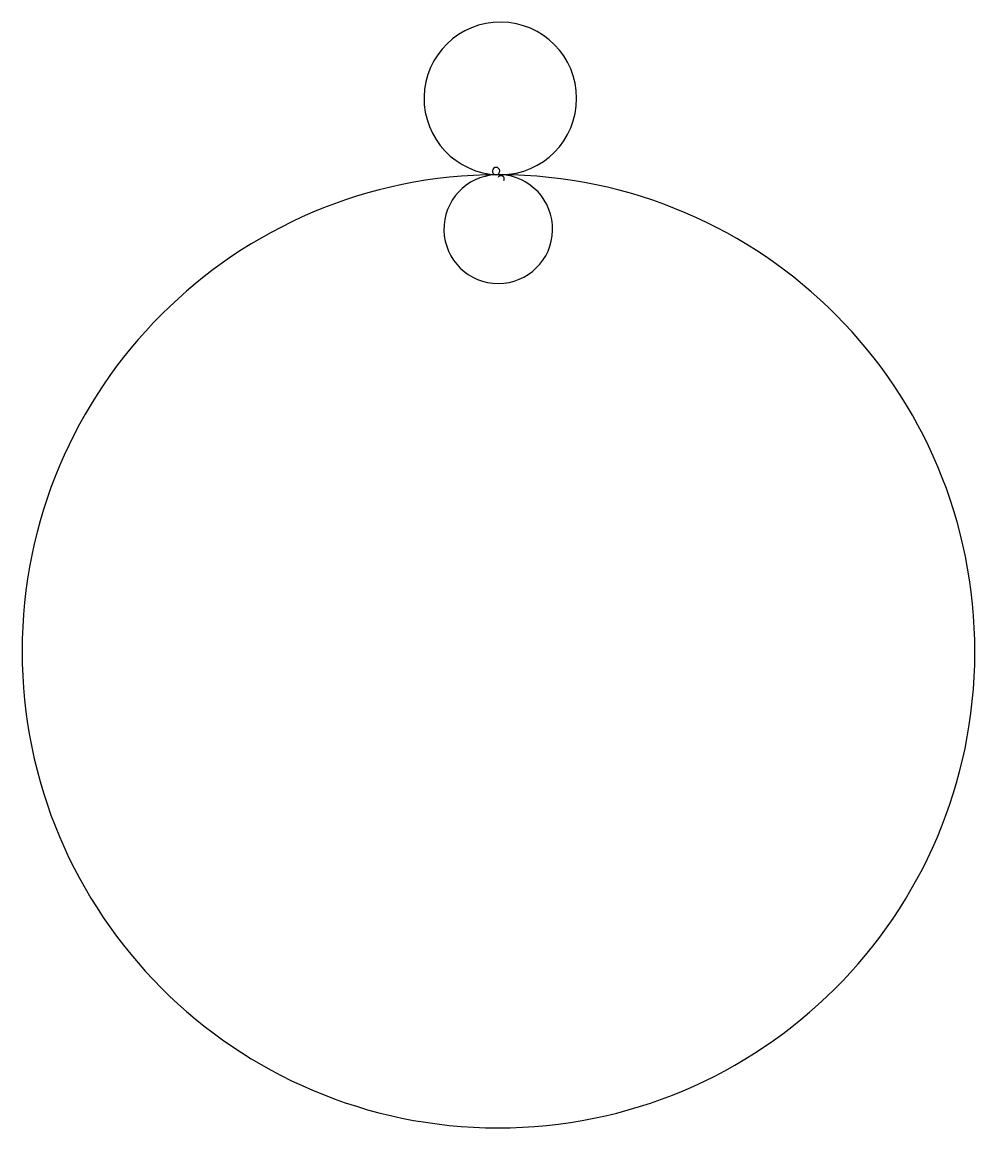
# Model space of a CAD drawing. Header units: metres. Extents: x -82 to 82, y -164 to 27.
import ezdxf

# ---------------------------------------------------------------- set-up
doc = ezdxf.new("R2010")
doc.units = ezdxf.units.M

msp = doc.modelspace()

# ---------------------------------------------------------------- linework, layer by layer
at = {"layer": 'MCD_Layer_0'}
for centre, radius, start, end in [((-0.147488, 13.62036), 13.13486, 270.643372, 268.27021), ((-0.467516, -81.511436), 82.002958, 90.053423, 89.807486), ((-0.506034, -8.858715), 9.358896, 92.68205, 87.390807), ((-0.884687, 1.126488), 0.639313, 274.727174, 264.679416), ((-0.407622, -25.873483), 26.368867, 91.165487, 91.235128), ((-0.297455, -31.554509), 32.050959, 88.75311, 91.155818), ((-0.024978, -0.237958), 0.557088, 334.246741, 154.713351), ((-0.036421, 7.521414), 7.036459, 268.472177, 270.166104), ((0.988012, 218.738132), 218.25404, 269.681815, 269.740627), ((0.259641, 30.268722), 29.78018, 269.346557, 269.808302), ((-0.021808, 8.737309), 8.252326, 270.040172, 272.373896), ((0.465971, -110.075049), 110.565971, 89.826911, 90.108802)]:
    msp.add_arc(centre, radius, start, end, dxfattribs=at)

doc.saveas('drawing.dxf')
